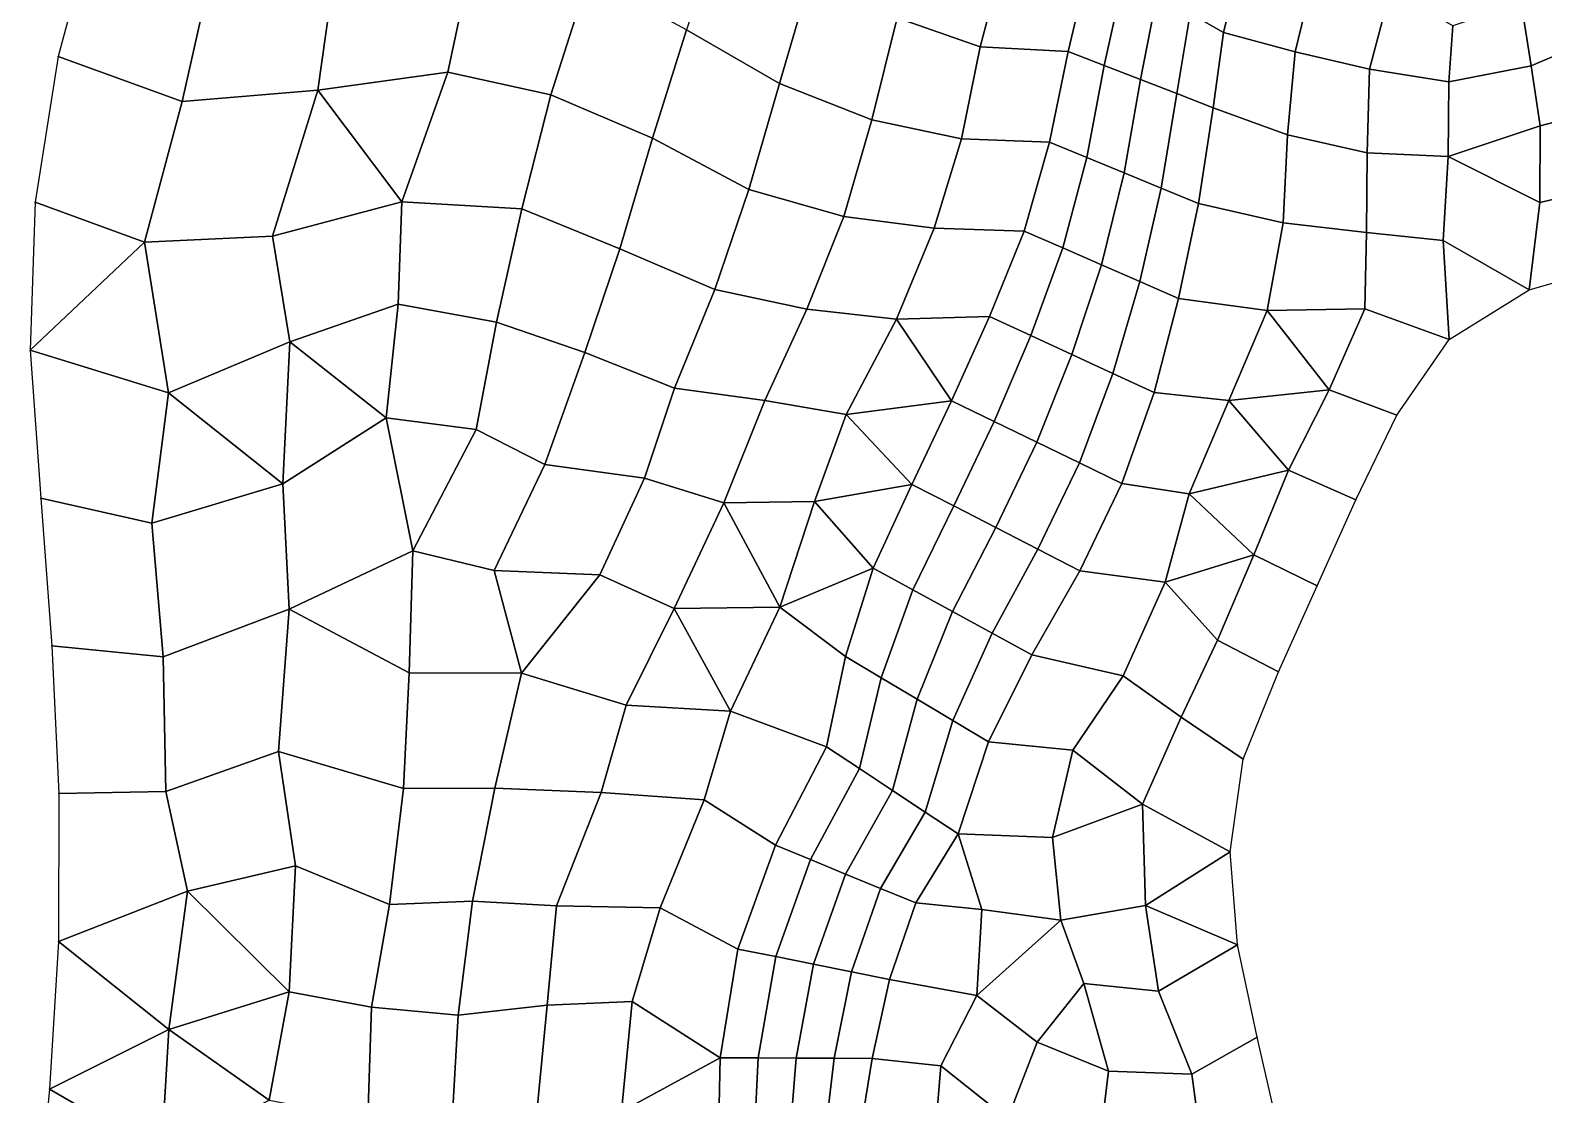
# Model space of a CAD drawing. Extents: x 391089 to 406232, y 6461839 to 6471033.
# Drawn here: x 403964.3 to 404222.3, y 6470514.2 to 6470695.7 of the extents above; entities that cross this region are included whole.
import ezdxf

# ---------------------------------------------------------------- set-up
doc = ezdxf.new("R2010")
doc.units = 0
for name, color, linetype in [('MESH_BOUND', 25, 'CONTINUOUS'), ('MESH_ELEMS', 18, 'CONTINUOUS'), ('MESH_NODES', 18, 'CONTINUOUS')]:
    doc.layers.add(name, color=color, linetype=linetype)

msp = doc.modelspace()

# ---------------------------------------------------------------- linework, layer by layer
at = {"layer": 'MESH_BOUND', "color": 25}
for points in [[(403975.575, 6470715.59, 2.174), (403969.042, 6470691.25, 1.585)], [(403969.042, 6470691.25, 1.585), (403965.132, 6470666.36, 2.462)], [(403965.132, 6470666.36, 2.462), (403964.305, 6470641.13, 2.327)], [(404219.813, 6470651.42, 3.921), (404235.244, 6470655.89, 3.727)], [(404206.158, 6470642.96, 4.785), (404219.813, 6470651.42, 3.921)], [(404197.263, 6470630.05, 4.687), (404206.158, 6470642.96, 4.785)], [(403964.305, 6470641.13, 2.327), (403966.134, 6470615.94, 2.247)], [(404190.247, 6470615.61, 5.025), (404197.263, 6470630.05, 4.687)], [(403966.134, 6470615.94, 2.247), (403967.991, 6470590.76, 2.264)], [(404183.642, 6470600.96, 5.609), (404190.247, 6470615.61, 5.025)], [(404177.058, 6470586.31, 4.969), (404183.642, 6470600.96, 5.609)], [(403967.991, 6470590.76, 2.264), (403969.193, 6470565.55, 2.507)], [(404171.037, 6470571.41, 4.736), (404177.058, 6470586.31, 4.969)], [(404168.852, 6470555.62, 4.598), (404171.037, 6470571.41, 4.736)], [(403969.193, 6470565.55, 2.507), (403969.125, 6470540.32, 1.247)], [(404170.098, 6470539.75, 4.709), (404168.852, 6470555.62, 4.598)], [(403969.125, 6470540.32, 1.247), (403967.588, 6470515.12, 3.218)], [(404173.406, 6470524.03, 4.552), (404170.098, 6470539.75, 4.709)], [(404177.037, 6470508.38, 6.102), (404173.406, 6470524.03, 4.552)], [(403967.588, 6470515.12, 3.218), (403965.142, 6470489.99, 4.467)]]:
    msp.add_polyline3d(points, dxfattribs=at)
at = {"layer": 'MESH_ELEMS', "color": 178}
for points in [[(403995.426, 6470706.84, 2.905), (403975.575, 6470715.59, 2.174), (403969.042, 6470691.25, 1.585), (403990.224, 6470683.54, 2.99)], [(404112.059, 6470697.8, 2.938), (404126.196, 6470692.87, 2.904), (404130.797, 6470710.19, 2.642), (404117.38, 6470715.79, 2.649)], [(404097.34, 6470704.91, 2.915), (404082.402, 6470714.18, 2.477), (404076.134, 6470695.78, 2.566), (404091.993, 6470686.62, 3.026)], [(404141.188, 6470692.1, 2.816), (404145.095, 6470708.38, 2.783), (404130.797, 6470710.19, 2.642), (404126.196, 6470692.87, 2.904)], [(404165.811, 6470711.87, 2.134), (404162.036, 6470698.56, 1.609), (404167.683, 6470695.29, 2.649), (404170.744, 6470707.82, 2.628)], [(404145.095, 6470708.38, 2.783), (404141.188, 6470692.1, 2.816), (404147.376, 6470689.7, 2.877), (404150.742, 6470705.1, 2.662)], [(404179.934, 6470692.03, 2.683), (404183.218, 6470705.59, 2.941), (404170.744, 6470707.82, 2.628), (404167.683, 6470695.29, 2.649)], [(404013.303, 6470685.48, 2.018), (404016.094, 6470705.24, 2.563), (403995.426, 6470706.84, 2.905), (403990.224, 6470683.54, 2.99)], [(404035.466, 6470688.58, 2.789), (404039.373, 6470707.02, 2.654), (404016.094, 6470705.24, 2.563), (404013.303, 6470685.48, 2.018)], [(404053.064, 6470684.69, 2.492), (404059.467, 6470704.83, 2.746), (404039.373, 6470707.02, 2.654), (404035.466, 6470688.58, 2.789)], [(404076.134, 6470695.78, 2.566), (404059.467, 6470704.83, 2.746), (404053.064, 6470684.69, 2.492), (404070.368, 6470677.29, 2.872)], [(404112.059, 6470697.8, 2.938), (404097.34, 6470704.91, 2.915), (404091.993, 6470686.62, 3.026), (404107.753, 6470680.42, 3.003)], [(404150.742, 6470705.1, 2.662), (404147.376, 6470689.7, 2.877), (404153.564, 6470687.3, 2.607), (404156.389, 6470701.83, 2.655)], [(404192.576, 6470689.05, 2.889), (404196.16, 6470702.58, 2.799), (404183.218, 6470705.59, 2.941), (404179.934, 6470692.03, 2.683)], [(404218.445, 6470700.38, 3.559), (404220.137, 6470689.61, 3.738), (404234.105, 6470695.62, 3.963), (404230.893, 6470705.07, 3.822)], [(404206.777, 6470696.44, 3.224), (404196.16, 6470702.58, 2.799), (404192.576, 6470689.05, 2.889), (404206.089, 6470686.89, 3.408)], [(404156.389, 6470701.83, 2.655), (404153.564, 6470687.3, 2.607), (404159.751, 6470684.89, 1.689), (404162.036, 6470698.56, 1.609)], [(404220.137, 6470689.61, 3.738), (404218.445, 6470700.38, 3.559), (404206.777, 6470696.44, 3.224), (404206.089, 6470686.89, 3.408)], [(404126.196, 6470692.87, 2.904), (404112.059, 6470697.8, 2.938), (404107.753, 6470680.42, 3.003), (404123.04, 6470677.17, 2.927)], [(404162.036, 6470698.56, 1.609), (404159.751, 6470684.89, 1.689), (404165.939, 6470682.49, 2.825), (404167.683, 6470695.29, 2.649)], [(404091.993, 6470686.62, 3.026), (404076.134, 6470695.78, 2.566), (404070.368, 6470677.29, 2.872), (404086.777, 6470668.57, 3.027)], [(404165.939, 6470682.49, 2.825), (404178.624, 6470677.85, 2.586), (404179.934, 6470692.03, 2.683), (404167.683, 6470695.29, 2.649)], [(404235.812, 6470683.1, 3.848), (404234.105, 6470695.62, 3.963), (404220.137, 6470689.61, 3.738), (404221.666, 6470679.42, 3.782)], [(404126.196, 6470692.87, 2.904), (404123.04, 6470677.17, 2.927), (404138.038, 6470676.64, 2.815), (404141.188, 6470692.1, 2.816)], [(404138.038, 6470676.64, 2.815), (404144.39, 6470674.02, 2.858), (404147.376, 6470689.7, 2.877), (404141.188, 6470692.1, 2.816)], [(404192.576, 6470689.05, 2.889), (404179.934, 6470692.03, 2.683), (404178.624, 6470677.85, 2.586), (404192.204, 6470674.82, 3.027)], [(403965.132, 6470666.36, 2.462), (403983.791, 6470659.55, 2.745), (403990.224, 6470683.54, 2.99), (403969.042, 6470691.25, 1.585)], [(404144.39, 6470674.02, 2.858), (404150.743, 6470671.39, 2.355), (404153.564, 6470687.3, 2.607), (404147.376, 6470689.7, 2.877)], [(404206.089, 6470686.89, 3.408), (404205.988, 6470674.18, 3.346), (404221.666, 6470679.42, 3.782), (404220.137, 6470689.61, 3.738)], [(404035.466, 6470688.58, 2.789), (404013.303, 6470685.48, 2.018), (404027.65, 6470666.44, 2.528), (404035.466, 6470688.58, 2.789)], [(404048.092, 6470665.27, 2.496), (404053.064, 6470684.69, 2.492), (404035.466, 6470688.58, 2.789), (404027.65, 6470666.44, 2.528)], [(404107.753, 6470680.42, 3.003), (404091.993, 6470686.62, 3.026), (404086.777, 6470668.57, 3.027), (404102.956, 6470663.92, 2.989)], [(404150.743, 6470671.39, 2.355), (404157.095, 6470668.77, 1.778), (404159.751, 6470684.89, 1.689), (404153.564, 6470687.3, 2.607)], [(404206.089, 6470686.89, 3.408), (404192.576, 6470689.05, 2.889), (404192.204, 6470674.82, 3.027), (404205.988, 6470674.18, 3.346)], [(404005.587, 6470660.61, 2.447), (404013.303, 6470685.48, 2.018), (403990.224, 6470683.54, 2.99), (403983.791, 6470659.55, 2.745)], [(404005.587, 6470660.61, 2.447), (404027.65, 6470666.44, 2.528), (404013.303, 6470685.48, 2.018), (404005.587, 6470660.61, 2.447)], [(404048.092, 6470665.27, 2.496), (404064.778, 6470658.44, 2.917), (404070.368, 6470677.29, 2.872), (404053.064, 6470684.69, 2.492)], [(404157.095, 6470668.77, 1.778), (404163.447, 6470666.14, 2.881), (404165.939, 6470682.49, 2.825), (404159.751, 6470684.89, 1.689)], [(404163.447, 6470666.14, 2.881), (404177.88, 6470662.85, 2.845), (404178.624, 6470677.85, 2.586), (404165.939, 6470682.49, 2.825)], [(404235.821, 6470669.61, 3.485), (404235.812, 6470683.1, 3.848), (404221.666, 6470679.42, 3.782), (404221.603, 6470666.32, 3.494)], [(404107.753, 6470680.42, 3.003), (404102.956, 6470663.92, 2.989), (404118.368, 6470661.94, 2.886), (404123.04, 6470677.17, 2.927)], [(404205.988, 6470674.18, 3.346), (404221.603, 6470666.32, 3.494), (404221.666, 6470679.42, 3.782), (404205.988, 6470674.18, 3.346)], [(404086.777, 6470668.57, 3.027), (404070.368, 6470677.29, 2.872), (404064.778, 6470658.44, 2.917), (404080.98, 6470651.52, 3.039)], [(404133.738, 6470661.47, 2.642), (404138.038, 6470676.64, 2.815), (404123.04, 6470677.17, 2.927), (404118.368, 6470661.94, 2.886)], [(404133.738, 6470661.47, 2.642), (404140.304, 6470658.6, 2.657), (404144.39, 6470674.02, 2.858), (404138.038, 6470676.64, 2.815)], [(404192.204, 6470674.82, 3.027), (404178.624, 6470677.85, 2.586), (404177.88, 6470662.85, 2.845), (404192.09, 6470661.19, 3.426)], [(404140.304, 6470658.6, 2.657), (404146.87, 6470655.72, 2.484), (404150.743, 6470671.39, 2.355), (404144.39, 6470674.02, 2.858)], [(404192.09, 6470661.19, 3.426), (404205.113, 6470659.83, 3.576), (404205.988, 6470674.18, 3.346), (404192.204, 6470674.82, 3.027)], [(404205.113, 6470659.83, 3.576), (404219.813, 6470651.42, 3.921), (404221.603, 6470666.32, 3.494), (404205.988, 6470674.18, 3.346)], [(404146.87, 6470655.72, 2.484), (404153.437, 6470652.85, 1.7), (404157.095, 6470668.77, 1.778), (404150.743, 6470671.39, 2.355)], [(404096.687, 6470648.14, 2.954), (404102.956, 6470663.92, 2.989), (404086.777, 6470668.57, 3.027), (404080.98, 6470651.52, 3.039)], [(404153.437, 6470652.85, 1.7), (404160.003, 6470649.97, 2.588), (404163.447, 6470666.14, 2.881), (404157.095, 6470668.77, 1.778)], [(404235.244, 6470655.89, 3.727), (404235.821, 6470669.61, 3.485), (404221.603, 6470666.32, 3.494), (404219.813, 6470651.42, 3.921)], [(403964.305, 6470641.13, 2.327), (403983.791, 6470659.55, 2.745), (403965.132, 6470666.36, 2.462), (403964.305, 6470641.13, 2.327)], [(404027.028, 6470648.98, 2.46), (404027.65, 6470666.44, 2.528), (404005.587, 6470660.61, 2.447), (404008.573, 6470642.55, 2.542)], [(404048.092, 6470665.27, 2.496), (404027.65, 6470666.44, 2.528), (404027.028, 6470648.98, 2.46), (404043.768, 6470645.94, 2.608)], [(404160.003, 6470649.97, 2.588), (404175.155, 6470647.94, 3.454), (404177.88, 6470662.85, 2.845), (404163.447, 6470666.14, 2.881)], [(404064.778, 6470658.44, 2.917), (404048.092, 6470665.27, 2.496), (404043.768, 6470645.94, 2.608), (404058.83, 6470640.75, 2.705)], [(404111.935, 6470646.45, 2.81), (404118.368, 6470661.94, 2.886), (404102.956, 6470663.92, 2.989), (404096.687, 6470648.14, 2.954)], [(404127.831, 6470646.88, 2.612), (404133.738, 6470661.47, 2.642), (404118.368, 6470661.94, 2.886), (404111.935, 6470646.45, 2.81)], [(404127.831, 6470646.88, 2.612), (404134.838, 6470643.65, 2.953), (404140.304, 6470658.6, 2.657), (404133.738, 6470661.47, 2.642)], [(404191.8, 6470648.18, 3.965), (404192.09, 6470661.19, 3.426), (404177.88, 6470662.85, 2.845), (404175.155, 6470647.94, 3.454)], [(404205.113, 6470659.83, 3.576), (404192.09, 6470661.19, 3.426), (404191.8, 6470648.18, 3.965), (404206.158, 6470642.96, 4.785)], [(403964.305, 6470641.13, 2.327), (403987.873, 6470633.89, 2.662), (403983.791, 6470659.55, 2.745), (403964.305, 6470641.13, 2.327)], [(404008.573, 6470642.55, 2.542), (404005.587, 6470660.61, 2.447), (403983.791, 6470659.55, 2.745), (403987.873, 6470633.89, 2.662)], [(404074.093, 6470634.67, 2.987), (404080.98, 6470651.52, 3.039), (404064.778, 6470658.44, 2.917), (404058.83, 6470640.75, 2.705)], [(404134.838, 6470643.65, 2.953), (404141.846, 6470640.42, 1.441), (404146.87, 6470655.72, 2.484), (404140.304, 6470658.6, 2.657)], [(404206.158, 6470642.96, 4.785), (404219.813, 6470651.42, 3.921), (404205.113, 6470659.83, 3.576), (404206.158, 6470642.96, 4.785)], [(404141.846, 6470640.42, 1.441), (404148.854, 6470637.19, 1.6), (404153.437, 6470652.85, 1.7), (404146.87, 6470655.72, 2.484)], [(404089.537, 6470632.57, 3), (404096.687, 6470648.14, 2.954), (404080.98, 6470651.52, 3.039), (404074.093, 6470634.67, 2.987)], [(404148.854, 6470637.19, 1.6), (404155.861, 6470633.96, 2.536), (404160.003, 6470649.97, 2.588), (404153.437, 6470652.85, 1.7)], [(404008.573, 6470642.55, 2.542), (404024.981, 6470629.63, 2.51), (404027.028, 6470648.98, 2.46), (404008.573, 6470642.55, 2.542)], [(404024.981, 6470629.63, 2.51), (404040.315, 6470627.64, 2.599), (404043.768, 6470645.94, 2.608), (404027.028, 6470648.98, 2.46)], [(404103.351, 6470630.17, 2.658), (404111.935, 6470646.45, 2.81), (404096.687, 6470648.14, 2.954), (404089.537, 6470632.57, 3)], [(404168.591, 6470632.57, 3.179), (404175.155, 6470647.94, 3.454), (404160.003, 6470649.97, 2.588), (404155.861, 6470633.96, 2.536)], [(404175.155, 6470647.94, 3.454), (404168.591, 6470632.57, 3.179), (404185.679, 6470634.38, 4.151), (404175.155, 6470647.94, 3.454)], [(404175.155, 6470647.94, 3.454), (404185.679, 6470634.38, 4.151), (404191.8, 6470648.18, 3.965), (404175.155, 6470647.94, 3.454)], [(404197.263, 6470630.05, 4.687), (404206.158, 6470642.96, 4.785), (404191.8, 6470648.18, 3.965), (404185.679, 6470634.38, 4.151)], [(404040.315, 6470627.64, 2.599), (404052, 6470621.63, 2.645), (404058.83, 6470640.75, 2.705), (404043.768, 6470645.94, 2.608)], [(404103.351, 6470630.17, 2.658), (404121.358, 6470632.5, 2.624), (404111.935, 6470646.45, 2.81), (404103.351, 6470630.17, 2.658)], [(404127.831, 6470646.88, 2.612), (404111.935, 6470646.45, 2.81), (404121.358, 6470632.5, 2.624), (404127.831, 6470646.88, 2.612)], [(404121.358, 6470632.5, 2.624), (404128.615, 6470628.97, 2.965), (404134.838, 6470643.65, 2.953), (404127.831, 6470646.88, 2.612)], [(404128.615, 6470628.97, 2.965), (404135.873, 6470625.44, 1.6), (404141.846, 6470640.42, 1.441), (404134.838, 6470643.65, 2.953)], [(403987.873, 6470633.89, 2.662), (403964.305, 6470641.13, 2.327), (403966.134, 6470615.94, 2.247), (403985.005, 6470611.67, 2.587)], [(404008.573, 6470642.55, 2.542), (403987.873, 6470633.89, 2.662), (404007.377, 6470618.37, 2.493), (404008.573, 6470642.55, 2.542)], [(404008.573, 6470642.55, 2.542), (404007.377, 6470618.37, 2.493), (404024.981, 6470629.63, 2.51), (404008.573, 6470642.55, 2.542)], [(404068.994, 6470619.32, 2.845), (404074.093, 6470634.67, 2.987), (404058.83, 6470640.75, 2.705), (404052, 6470621.63, 2.645)], [(404135.873, 6470625.44, 1.6), (404143.13, 6470621.92, 1.409), (404148.854, 6470637.19, 1.6), (404141.846, 6470640.42, 1.441)], [(404143.13, 6470621.92, 1.409), (404150.387, 6470618.39, 2.839), (404155.861, 6470633.96, 2.536), (404148.854, 6470637.19, 1.6)], [(403985.005, 6470611.67, 2.587), (404007.377, 6470618.37, 2.493), (403987.873, 6470633.89, 2.662), (403985.005, 6470611.67, 2.587)], [(404082.542, 6470615.11, 2.998), (404089.537, 6470632.57, 3), (404074.093, 6470634.67, 2.987), (404068.994, 6470619.32, 2.845)], [(404097.997, 6470615.34, 2.696), (404103.351, 6470630.17, 2.658), (404089.537, 6470632.57, 3), (404082.542, 6470615.11, 2.998)], [(404103.351, 6470630.17, 2.658), (404114.562, 6470618.27, 2.462), (404121.358, 6470632.5, 2.624), (404103.351, 6470630.17, 2.658)], [(404114.562, 6470618.27, 2.462), (404121.718, 6470614.59, 2.747), (404128.615, 6470628.97, 2.965), (404121.358, 6470632.5, 2.624)], [(404155.861, 6470633.96, 2.536), (404150.387, 6470618.39, 2.839), (404161.835, 6470616.68, 2.977), (404168.591, 6470632.57, 3.179)], [(404161.835, 6470616.68, 2.977), (404178.793, 6470620.69, 4.129), (404168.591, 6470632.57, 3.179), (404161.835, 6470616.68, 2.977)], [(404185.679, 6470634.38, 4.151), (404168.591, 6470632.57, 3.179), (404178.793, 6470620.69, 4.129), (404185.679, 6470634.38, 4.151)], [(404190.247, 6470615.61, 5.025), (404197.263, 6470630.05, 4.687), (404185.679, 6470634.38, 4.151), (404178.793, 6470620.69, 4.129)], [(404114.562, 6470618.27, 2.462), (404103.351, 6470630.17, 2.658), (404097.997, 6470615.34, 2.696), (404114.562, 6470618.27, 2.462)], [(404007.377, 6470618.37, 2.493), (404008.442, 6470597.01, 2.391), (404029.512, 6470606.91, 2.612), (404024.981, 6470629.63, 2.51)], [(404024.981, 6470629.63, 2.51), (404029.512, 6470606.91, 2.612), (404040.315, 6470627.64, 2.599), (404024.981, 6470629.63, 2.51)], [(404043.369, 6470603.59, 2.423), (404052, 6470621.63, 2.645), (404040.315, 6470627.64, 2.599), (404029.512, 6470606.91, 2.612)], [(404121.718, 6470614.59, 2.747), (404128.874, 6470610.91, 1.5), (404135.873, 6470625.44, 1.6), (404128.615, 6470628.97, 2.965)], [(404128.874, 6470610.91, 1.5), (404136.03, 6470607.23, 0.633), (404143.13, 6470621.92, 1.409), (404135.873, 6470625.44, 1.6)], [(404061.364, 6470602.87, 2.84), (404068.994, 6470619.32, 2.845), (404052, 6470621.63, 2.645), (404043.369, 6470603.59, 2.423)], [(404136.03, 6470607.23, 0.633), (404143.187, 6470603.54, 2.593), (404150.387, 6470618.39, 2.839), (404143.13, 6470621.92, 1.409)], [(404178.793, 6470620.69, 4.129), (404161.835, 6470616.68, 2.977), (404172.888, 6470606.25, 3.889), (404178.793, 6470620.69, 4.129)], [(404172.888, 6470606.25, 3.889), (404183.642, 6470600.96, 5.609), (404190.247, 6470615.61, 5.025), (404178.793, 6470620.69, 4.129)], [(403985.005, 6470611.67, 2.587), (403986.963, 6470588.88, 2.425), (404008.442, 6470597.01, 2.391), (404007.377, 6470618.37, 2.493)], [(404074.068, 6470597.09, 2.976), (404082.542, 6470615.11, 2.998), (404068.994, 6470619.32, 2.845), (404061.364, 6470602.87, 2.84)], [(404107.98, 6470603.98, 2.324), (404114.562, 6470618.27, 2.462), (404097.997, 6470615.34, 2.696), (404107.98, 6470603.98, 2.324)], [(404107.98, 6470603.98, 2.324), (404114.735, 6470600.28, 2.479), (404121.718, 6470614.59, 2.747), (404114.562, 6470618.27, 2.462)], [(404157.744, 6470601.62, 3.009), (404161.835, 6470616.68, 2.977), (404150.387, 6470618.39, 2.839), (404143.187, 6470603.54, 2.593)], [(403967.991, 6470590.76, 2.264), (403986.963, 6470588.88, 2.425), (403985.005, 6470611.67, 2.587), (403966.134, 6470615.94, 2.247)], [(404092.095, 6470597.32, 2.713), (404082.542, 6470615.11, 2.998), (404074.068, 6470597.09, 2.976), (404092.095, 6470597.32, 2.713)], [(404092.095, 6470597.32, 2.713), (404097.997, 6470615.34, 2.696), (404082.542, 6470615.11, 2.998), (404092.095, 6470597.32, 2.713)], [(404097.997, 6470615.34, 2.696), (404092.095, 6470597.32, 2.713), (404107.98, 6470603.98, 2.324), (404097.997, 6470615.34, 2.696)], [(404114.735, 6470600.28, 2.479), (404121.49, 6470596.58, 1.64), (404128.874, 6470610.91, 1.5), (404121.718, 6470614.59, 2.747)], [(404157.744, 6470601.62, 3.009), (404172.888, 6470606.25, 3.889), (404161.835, 6470616.68, 2.977), (404157.744, 6470601.62, 3.009)], [(404121.49, 6470596.58, 1.64), (404128.246, 6470592.88, 2.09), (404136.03, 6470607.23, 0.633), (404128.874, 6470610.91, 1.5)], [(404008.442, 6470597.01, 2.391), (404028.889, 6470586.16, 2.474), (404029.512, 6470606.91, 2.612), (404008.442, 6470597.01, 2.391)], [(404043.369, 6470603.59, 2.423), (404029.512, 6470606.91, 2.612), (404028.889, 6470586.16, 2.474), (404048.057, 6470586.08, 2.554)], [(404128.246, 6470592.88, 2.09), (404135.001, 6470589.18, 2.586), (404143.187, 6470603.54, 2.593), (404136.03, 6470607.23, 0.633)], [(404172.888, 6470606.25, 3.889), (404157.744, 6470601.62, 3.009), (404166.696, 6470591.72, 3.773), (404172.888, 6470606.25, 3.889)], [(404183.642, 6470600.96, 5.609), (404172.888, 6470606.25, 3.889), (404166.696, 6470591.72, 3.773), (404177.058, 6470586.31, 4.969)], [(404043.369, 6470603.59, 2.423), (404048.057, 6470586.08, 2.554), (404061.364, 6470602.87, 2.84), (404043.369, 6470603.59, 2.423)], [(404061.364, 6470602.87, 2.84), (404048.057, 6470586.08, 2.554), (404065.904, 6470580.61, 2.739), (404074.068, 6470597.09, 2.976)], [(404103.26, 6470588.94, 2.307), (404107.98, 6470603.98, 2.324), (404092.095, 6470597.32, 2.713), (404103.26, 6470588.94, 2.307)], [(404103.26, 6470588.94, 2.307), (404109.36, 6470585.3, 2.396), (404114.735, 6470600.28, 2.479), (404107.98, 6470603.98, 2.324)], [(404150.593, 6470585.62, 2.8), (404157.744, 6470601.62, 3.009), (404143.187, 6470603.54, 2.593), (404135.001, 6470589.18, 2.586)], [(404150.593, 6470585.62, 2.8), (404160.465, 6470578.57, 3.621), (404166.696, 6470591.72, 3.773), (404157.744, 6470601.62, 3.009)], [(404109.36, 6470585.3, 2.396), (404115.46, 6470581.66, 1.802), (404121.49, 6470596.58, 1.64), (404114.735, 6470600.28, 2.479)], [(404006.638, 6470572.72, 2.522), (404008.442, 6470597.01, 2.391), (403986.963, 6470588.88, 2.425), (403987.384, 6470565.9, 2.354)], [(404028.889, 6470586.16, 2.474), (404008.442, 6470597.01, 2.391), (404006.638, 6470572.72, 2.522), (404027.925, 6470566.44, 2.429)], [(404083.684, 6470579.61, 2.702), (404074.068, 6470597.09, 2.976), (404065.904, 6470580.61, 2.739), (404083.684, 6470579.61, 2.702)], [(404083.684, 6470579.61, 2.702), (404092.095, 6470597.32, 2.713), (404074.068, 6470597.09, 2.976), (404083.684, 6470579.61, 2.702)], [(404103.26, 6470588.94, 2.307), (404092.095, 6470597.32, 2.713), (404083.684, 6470579.61, 2.702), (404100.015, 6470573.5, 2.259)], [(404115.46, 6470581.66, 1.802), (404121.56, 6470578.03, 1.911), (404128.246, 6470592.88, 2.09), (404121.49, 6470596.58, 1.64)], [(404121.56, 6470578.03, 1.911), (404127.66, 6470574.39, 2.512), (404135.001, 6470589.18, 2.586), (404128.246, 6470592.88, 2.09)], [(404160.465, 6470578.57, 3.621), (404171.037, 6470571.41, 4.736), (404177.058, 6470586.31, 4.969), (404166.696, 6470591.72, 3.773)], [(403986.963, 6470588.88, 2.425), (403967.991, 6470590.76, 2.264), (403969.193, 6470565.55, 2.507), (403987.384, 6470565.9, 2.354)], [(404100.015, 6470573.5, 2.259), (404105.632, 6470569.8, 2.47), (404109.36, 6470585.3, 2.396), (404103.26, 6470588.94, 2.307)], [(404142.031, 6470572.94, 2.633), (404150.593, 6470585.62, 2.8), (404135.001, 6470589.18, 2.586), (404127.66, 6470574.39, 2.512)], [(404028.889, 6470586.16, 2.474), (404027.925, 6470566.44, 2.429), (404043.48, 6470566.48, 2.506), (404048.057, 6470586.08, 2.554)], [(404061.596, 6470565.74, 2.789), (404065.904, 6470580.61, 2.739), (404048.057, 6470586.08, 2.554), (404043.48, 6470566.48, 2.506)], [(404105.632, 6470569.8, 2.47), (404111.249, 6470566.09, 2.036), (404115.46, 6470581.66, 1.802), (404109.36, 6470585.3, 2.396)], [(404142.031, 6470572.94, 2.633), (404153.871, 6470563.75, 3.585), (404160.465, 6470578.57, 3.621), (404150.593, 6470585.62, 2.8)], [(404111.249, 6470566.09, 2.036), (404116.866, 6470562.39, 1.596), (404121.56, 6470578.03, 1.911), (404115.46, 6470581.66, 1.802)], [(404079.152, 6470564.49, 2.606), (404083.684, 6470579.61, 2.702), (404065.904, 6470580.61, 2.739), (404061.596, 6470565.74, 2.789)], [(404100.015, 6470573.5, 2.259), (404083.684, 6470579.61, 2.702), (404079.152, 6470564.49, 2.606), (404091.328, 6470556.74, 1.972)], [(404171.037, 6470571.41, 4.736), (404160.465, 6470578.57, 3.621), (404153.871, 6470563.75, 3.585), (404168.852, 6470555.62, 4.598)], [(404116.866, 6470562.39, 1.596), (404122.483, 6470558.68, 2.441), (404127.66, 6470574.39, 2.512), (404121.56, 6470578.03, 1.911)], [(404091.328, 6470556.74, 1.972), (404097.302, 6470554.28, 2.388), (404105.632, 6470569.8, 2.47), (404100.015, 6470573.5, 2.259)], [(404138.551, 6470558.07, 2.838), (404142.031, 6470572.94, 2.633), (404127.66, 6470574.39, 2.512), (404122.483, 6470558.68, 2.441)], [(403987.384, 6470565.9, 2.354), (403991.078, 6470548.93, 2.281), (404009.502, 6470553.24, 2.461), (404006.638, 6470572.72, 2.522)], [(404009.502, 6470553.24, 2.461), (404025.517, 6470546.63, 2.389), (404027.925, 6470566.44, 2.429), (404006.638, 6470572.72, 2.522)], [(404138.551, 6470558.07, 2.838), (404153.871, 6470563.75, 3.585), (404142.031, 6470572.94, 2.633), (404138.551, 6470558.07, 2.838)], [(404097.302, 6470554.28, 2.388), (404103.277, 6470551.82, 1.83), (404111.249, 6470566.09, 2.036), (404105.632, 6470569.8, 2.47)], [(403991.078, 6470548.93, 2.281), (403987.384, 6470565.9, 2.354), (403969.193, 6470565.55, 2.507), (403969.125, 6470540.32, 1.247)], [(404039.667, 6470547.19, 2.462), (404043.48, 6470566.48, 2.506), (404027.925, 6470566.44, 2.429), (404025.517, 6470546.63, 2.389)], [(404053.98, 6470546.39, 2.484), (404061.596, 6470565.74, 2.789), (404043.48, 6470566.48, 2.506), (404039.667, 6470547.19, 2.462)], [(404071.673, 6470546.05, 2.479), (404079.152, 6470564.49, 2.606), (404061.596, 6470565.74, 2.789), (404053.98, 6470546.39, 2.484)], [(404103.277, 6470551.82, 1.83), (404109.251, 6470549.36, 0.952), (404116.866, 6470562.39, 1.596), (404111.249, 6470566.09, 2.036)], [(404071.673, 6470546.05, 2.479), (404084.912, 6470539.02, 2.245), (404091.328, 6470556.74, 1.972), (404079.152, 6470564.49, 2.606)], [(404154.399, 6470546.49, 3.96), (404153.871, 6470563.75, 3.585), (404138.551, 6470558.07, 2.838), (404139.957, 6470543.94, 3.155)], [(404168.852, 6470555.62, 4.598), (404153.871, 6470563.75, 3.585), (404154.399, 6470546.49, 3.96), (404168.852, 6470555.62, 4.598)], [(404109.251, 6470549.36, 0.952), (404115.225, 6470546.9, 2.473), (404122.483, 6470558.68, 2.441), (404116.866, 6470562.39, 1.596)], [(404122.483, 6470558.68, 2.441), (404115.225, 6470546.9, 2.473), (404126.522, 6470545.77, 2.528), (404122.483, 6470558.68, 2.441)], [(404126.522, 6470545.77, 2.528), (404139.957, 6470543.94, 3.155), (404138.551, 6470558.07, 2.838), (404122.483, 6470558.68, 2.441)], [(404084.912, 6470539.02, 2.245), (404091.372, 6470537.74, 1.949), (404097.302, 6470554.28, 2.388), (404091.328, 6470556.74, 1.972)], [(404168.852, 6470555.62, 4.598), (404154.399, 6470546.49, 3.96), (404170.098, 6470539.75, 4.709), (404168.852, 6470555.62, 4.598)], [(403991.078, 6470548.93, 2.281), (404008.445, 6470531.76, 2.383), (404009.502, 6470553.24, 2.461), (403991.078, 6470548.93, 2.281)], [(404008.445, 6470531.76, 2.383), (404022.476, 6470529.12, 2.53), (404025.517, 6470546.63, 2.389), (404009.502, 6470553.24, 2.461)], [(404091.372, 6470537.74, 1.949), (404097.831, 6470536.45, 1.415), (404103.277, 6470551.82, 1.83), (404097.302, 6470554.28, 2.388)], [(404097.831, 6470536.45, 1.415), (404104.291, 6470535.16, 1.831), (404109.251, 6470549.36, 0.952), (404103.277, 6470551.82, 1.83)], [(403969.125, 6470540.32, 1.247), (403987.95, 6470525.31, 2.004), (403991.078, 6470548.93, 2.281), (403969.125, 6470540.32, 1.247)], [(403991.078, 6470548.93, 2.281), (403987.95, 6470525.31, 2.004), (404008.445, 6470531.76, 2.383), (403991.078, 6470548.93, 2.281)], [(404104.291, 6470535.16, 1.831), (404110.75, 6470533.87, 2.483), (404115.225, 6470546.9, 2.473), (404109.251, 6470549.36, 0.952)], [(404025.517, 6470546.63, 2.389), (404022.476, 6470529.12, 2.53), (404037.261, 6470527.78, 2.478), (404039.667, 6470547.19, 2.462)], [(404052.395, 6470529.49, 2.379), (404053.98, 6470546.39, 2.484), (404039.667, 6470547.19, 2.462), (404037.261, 6470527.78, 2.478)], [(404066.875, 6470530.11, 2.514), (404071.673, 6470546.05, 2.479), (404053.98, 6470546.39, 2.484), (404052.395, 6470529.49, 2.379)], [(404066.875, 6470530.11, 2.514), (404081.884, 6470520.51, 2.305), (404084.912, 6470539.02, 2.245), (404071.673, 6470546.05, 2.479)], [(404125.66, 6470531.11, 2.552), (404126.522, 6470545.77, 2.528), (404115.225, 6470546.9, 2.473), (404110.75, 6470533.87, 2.483)], [(404126.522, 6470545.77, 2.528), (404125.66, 6470531.11, 2.552), (404139.957, 6470543.94, 3.155), (404126.522, 6470545.77, 2.528)], [(404143.882, 6470533.18, 3.141), (404156.639, 6470531.85, 3.754), (404154.399, 6470546.49, 3.96), (404139.957, 6470543.94, 3.155)], [(404170.098, 6470539.75, 4.709), (404154.399, 6470546.49, 3.96), (404156.639, 6470531.85, 3.754), (404170.098, 6470539.75, 4.709)], [(404135.907, 6470523.14, 2.723), (404143.882, 6470533.18, 3.141), (404139.957, 6470543.94, 3.155), (404125.66, 6470531.11, 2.552)], [(403967.588, 6470515.12, 3.218), (403987.95, 6470525.31, 2.004), (403969.125, 6470540.32, 1.247), (403967.588, 6470515.12, 3.218)], [(404173.406, 6470524.03, 4.552), (404170.098, 6470539.75, 4.709), (404156.639, 6470531.85, 3.754), (404162.284, 6470517.73, 5.074)], [(404081.884, 6470520.51, 2.305), (404088.358, 6470520.47, 2.249), (404091.372, 6470537.74, 1.949), (404084.912, 6470539.02, 2.245)], [(404088.358, 6470520.47, 2.249), (404094.833, 6470520.44, 1.28), (404097.831, 6470536.45, 1.415), (404091.372, 6470537.74, 1.949)], [(404094.833, 6470520.44, 1.28), (404101.307, 6470520.41, 1.531), (404104.291, 6470535.16, 1.831), (404097.831, 6470536.45, 1.415)], [(404101.307, 6470520.41, 1.531), (404107.781, 6470520.38, 2.254), (404110.75, 6470533.87, 2.483), (404104.291, 6470535.16, 1.831)], [(404119.528, 6470519.12, 2.353), (404125.66, 6470531.11, 2.552), (404110.75, 6470533.87, 2.483), (404107.781, 6470520.38, 2.254)], [(404135.907, 6470523.14, 2.723), (404148.105, 6470518.22, 4.241), (404143.882, 6470533.18, 3.141), (404135.907, 6470523.14, 2.723)], [(404148.105, 6470518.22, 4.241), (404162.284, 6470517.73, 5.074), (404156.639, 6470531.85, 3.754), (404143.882, 6470533.18, 3.141)], [(404005.024, 6470513.27, 4.194), (404008.445, 6470531.76, 2.383), (403987.95, 6470525.31, 2.004), (404005.024, 6470513.27, 4.194)], [(404022.476, 6470529.12, 2.53), (404008.445, 6470531.76, 2.383), (404005.024, 6470513.27, 4.194), (404021.856, 6470510.07, 5.835)], [(404050.613, 6470510.62, 5.239), (404052.395, 6470529.49, 2.379), (404037.261, 6470527.78, 2.478), (404036.267, 6470510.85, 5.908)], [(404065.099, 6470511.31, 2.434), (404066.875, 6470530.11, 2.514), (404052.395, 6470529.49, 2.379), (404050.613, 6470510.62, 5.239)], [(404081.884, 6470520.51, 2.305), (404066.875, 6470530.11, 2.514), (404065.099, 6470511.31, 2.434), (404081.884, 6470520.51, 2.305)], [(404135.907, 6470523.14, 2.723), (404125.66, 6470531.11, 2.552), (404119.528, 6470519.12, 2.353), (404130.856, 6470510.07, 6.001)], [(404036.267, 6470510.85, 5.908), (404037.261, 6470527.78, 2.478), (404022.476, 6470529.12, 2.53), (404021.856, 6470510.07, 5.835)], [(403987.95, 6470525.31, 2.004), (403967.588, 6470515.12, 3.218), (403986.647, 6470504.12, 5.924), (403987.95, 6470525.31, 2.004)], [(404005.024, 6470513.27, 4.194), (403987.95, 6470525.31, 2.004), (403986.647, 6470504.12, 5.924), (404005.024, 6470513.27, 4.194)], [(404148.105, 6470518.22, 4.241), (404135.907, 6470523.14, 2.723), (404130.856, 6470510.07, 6.001), (404146.45, 6470504.63, 6.123)], [(404162.284, 6470517.73, 5.074), (404164.179, 6470503.78, 6.225), (404177.037, 6470508.38, 6.102), (404173.406, 6470524.03, 4.552)], [(404081.485, 6470501.67, 2.071), (404081.884, 6470520.51, 2.305), (404065.099, 6470511.31, 2.434), (404081.485, 6470501.67, 2.071)], [(404081.485, 6470501.67, 2.071), (404087.514, 6470502.93, 2.005), (404088.358, 6470520.47, 2.249), (404081.884, 6470520.51, 2.305)], [(404087.514, 6470502.93, 2.005), (404093.543, 6470504.19, 1.65), (404094.833, 6470520.44, 1.28), (404088.358, 6470520.47, 2.249)], [(404093.543, 6470504.19, 1.65), (404099.571, 6470505.45, 1.436), (404101.307, 6470520.41, 1.531), (404094.833, 6470520.44, 1.28)], [(404099.571, 6470505.45, 1.436), (404105.6, 6470506.71, 1.99), (404107.781, 6470520.38, 2.254), (404101.307, 6470520.41, 1.531)], [(404119.528, 6470519.12, 2.353), (404107.781, 6470520.38, 2.254), (404105.6, 6470506.71, 1.99), (404118.275, 6470503.85, 2.426)], [(404130.856, 6470510.07, 6.001), (404119.528, 6470519.12, 2.353), (404118.275, 6470503.85, 2.426), (404130.856, 6470510.07, 6.001)], [(404146.45, 6470504.63, 6.123), (404164.179, 6470503.78, 6.225), (404162.284, 6470517.73, 5.074), (404148.105, 6470518.22, 4.241)], [(403965.142, 6470489.99, 4.467), (403982.8, 6470488.6, 1.533), (403986.647, 6470504.12, 5.924), (403967.588, 6470515.12, 3.218)]]:
    msp.add_3dface(points, dxfattribs=at)
at = {"layer": 'MESH_NODES', "color": 18}
for p in [(404167.683, 6470695.29, 2.649), (404126.196, 6470692.87, 2.904), (404141.188, 6470692.1, 2.816), (404179.934, 6470692.03, 2.683), (403969.042, 6470691.25, 1.585), (404147.376, 6470689.7, 2.877), (404220.137, 6470689.61, 3.738), (404035.466, 6470688.58, 2.789), (404091.993, 6470686.62, 3.026), (404153.564, 6470687.3, 2.607), (404192.576, 6470689.05, 2.889), (404206.089, 6470686.89, 3.408), (404013.303, 6470685.48, 2.018), (404053.064, 6470684.69, 2.492), (404159.751, 6470684.89, 1.689), (403990.224, 6470683.54, 2.99), (404165.939, 6470682.49, 2.825), (404107.753, 6470680.42, 3.003), (404221.666, 6470679.42, 3.782), (404070.368, 6470677.29, 2.872), (404123.04, 6470677.17, 2.927), (404138.038, 6470676.64, 2.815), (404178.624, 6470677.85, 2.586), (404144.39, 6470674.02, 2.858), (404192.204, 6470674.82, 3.027), (404205.988, 6470674.18, 3.346), (404150.743, 6470671.39, 2.355), (404086.777, 6470668.57, 3.027), (404157.095, 6470668.77, 1.778), (403965.132, 6470666.36, 2.462), (404027.65, 6470666.44, 2.528), (404163.447, 6470666.14, 2.881), (404221.603, 6470666.32, 3.494), (404048.092, 6470665.27, 2.496), (404102.956, 6470663.92, 2.989), (404118.368, 6470661.94, 2.886), (404133.738, 6470661.47, 2.642), (404177.88, 6470662.85, 2.845), (404192.09, 6470661.19, 3.426), (403983.791, 6470659.55, 2.745), (404005.587, 6470660.61, 2.447), (404064.778, 6470658.44, 2.917), (404140.304, 6470658.6, 2.657), (404205.113, 6470659.83, 3.576), (404146.87, 6470655.72, 2.484), (404080.98, 6470651.52, 3.039), (404153.437, 6470652.85, 1.7), (404219.813, 6470651.42, 3.921), (404027.028, 6470648.98, 2.46), (404096.687, 6470648.14, 2.954), (404160.003, 6470649.97, 2.588), (404175.155, 6470647.94, 3.454), (404191.8, 6470648.18, 3.965), (404043.768, 6470645.94, 2.608), (404111.935, 6470646.45, 2.81), (404127.831, 6470646.88, 2.612), (404134.838, 6470643.65, 2.953), (404206.158, 6470642.96, 4.785), (403964.305, 6470641.13, 2.327), (404008.573, 6470642.55, 2.542), (404058.83, 6470640.75, 2.705), (404141.846, 6470640.42, 1.441), (404148.854, 6470637.19, 1.6), (403987.873, 6470633.89, 2.662), (404074.093, 6470634.67, 2.987), (404089.537, 6470632.57, 3), (404121.358, 6470632.5, 2.624), (404155.861, 6470633.96, 2.536), (404168.591, 6470632.57, 3.179), (404185.679, 6470634.38, 4.151), (404103.351, 6470630.17, 2.658), (404197.263, 6470630.05, 4.687), (404024.981, 6470629.63, 2.51), (404040.315, 6470627.64, 2.599), (404128.615, 6470628.97, 2.965), (404135.873, 6470625.44, 1.6), (404052, 6470621.63, 2.645), (404143.13, 6470621.92, 1.409), (404178.793, 6470620.69, 4.129), (404007.377, 6470618.37, 2.493), (404068.994, 6470619.32, 2.845), (404114.562, 6470618.27, 2.462), (404150.387, 6470618.39, 2.839), (403966.134, 6470615.94, 2.247), (404082.542, 6470615.11, 2.998), (404097.997, 6470615.34, 2.696), (404121.718, 6470614.59, 2.747), (404161.835, 6470616.68, 2.977), (404190.247, 6470615.61, 5.025), (403985.005, 6470611.67, 2.587), (404128.874, 6470610.91, 1.5), (404029.512, 6470606.91, 2.612), (404136.03, 6470607.23, 0.633), (404172.888, 6470606.25, 3.889), (404043.369, 6470603.59, 2.423), (404061.364, 6470602.87, 2.84), (404107.98, 6470603.98, 2.324), (404143.187, 6470603.54, 2.593), (404157.744, 6470601.62, 3.009), (404114.735, 6470600.28, 2.479), (404183.642, 6470600.96, 5.609), (404008.442, 6470597.01, 2.391), (404074.068, 6470597.09, 2.976), (404092.095, 6470597.32, 2.713), (404121.49, 6470596.58, 1.64), (404128.246, 6470592.88, 2.09), (404166.696, 6470591.72, 3.773), (403967.991, 6470590.76, 2.264), (403986.963, 6470588.88, 2.425), (404103.26, 6470588.94, 2.307), (404135.001, 6470589.18, 2.586), (404028.889, 6470586.16, 2.474), (404048.057, 6470586.08, 2.554), (404177.058, 6470586.31, 4.969), (404109.36, 6470585.3, 2.396), (404150.593, 6470585.62, 2.8), (404115.46, 6470581.66, 1.802), (404065.904, 6470580.61, 2.739), (404083.684, 6470579.61, 2.702), (404160.465, 6470578.57, 3.621), (404121.56, 6470578.03, 1.911), (404100.015, 6470573.5, 2.259), (404127.66, 6470574.39, 2.512), (404006.638, 6470572.72, 2.522), (404142.031, 6470572.94, 2.633), (404171.037, 6470571.41, 4.736), (404105.632, 6470569.8, 2.47), (403969.193, 6470565.55, 2.507), (403987.384, 6470565.9, 2.354), (404027.925, 6470566.44, 2.429), (404043.48, 6470566.48, 2.506), (404061.596, 6470565.74, 2.789), (404111.249, 6470566.09, 2.036), (404079.152, 6470564.49, 2.606), (404153.871, 6470563.75, 3.585), (404116.866, 6470562.39, 1.596), (404122.483, 6470558.68, 2.441), (404138.551, 6470558.07, 2.838), (404091.328, 6470556.74, 1.972), (404168.852, 6470555.62, 4.598), (404009.502, 6470553.24, 2.461), (404097.302, 6470554.28, 2.388), (404103.277, 6470551.82, 1.83), (403991.078, 6470548.93, 2.281), (404109.251, 6470549.36, 0.952), (404025.517, 6470546.63, 2.389), (404039.667, 6470547.19, 2.462), (404053.98, 6470546.39, 2.484), (404071.673, 6470546.05, 2.479), (404115.225, 6470546.9, 2.473), (404126.522, 6470545.77, 2.528), (404154.399, 6470546.49, 3.96), (404139.957, 6470543.94, 3.155), (403969.125, 6470540.32, 1.247), (404170.098, 6470539.75, 4.709), (404084.912, 6470539.02, 2.245), (404091.372, 6470537.74, 1.949), (404097.831, 6470536.45, 1.415), (404104.291, 6470535.16, 1.831), (404110.75, 6470533.87, 2.483), (404143.882, 6470533.18, 3.141), (404156.639, 6470531.85, 3.754), (404008.445, 6470531.76, 2.383), (404052.395, 6470529.49, 2.379), (404066.875, 6470530.11, 2.514), (404125.66, 6470531.11, 2.552), (404022.476, 6470529.12, 2.53), (404037.261, 6470527.78, 2.478), (403987.95, 6470525.31, 2.004), (404135.907, 6470523.14, 2.723), (404173.406, 6470524.03, 4.552), (404081.884, 6470520.51, 2.305), (404088.358, 6470520.47, 2.249), (404094.833, 6470520.44, 1.28), (404101.307, 6470520.41, 1.531), (404107.781, 6470520.38, 2.254), (404119.528, 6470519.12, 2.353), (404148.105, 6470518.22, 4.241), (404162.284, 6470517.73, 5.074), (403967.588, 6470515.12, 3.218)]:
    msp.add_point(p, dxfattribs=at)

doc.saveas('drawing.dxf')
